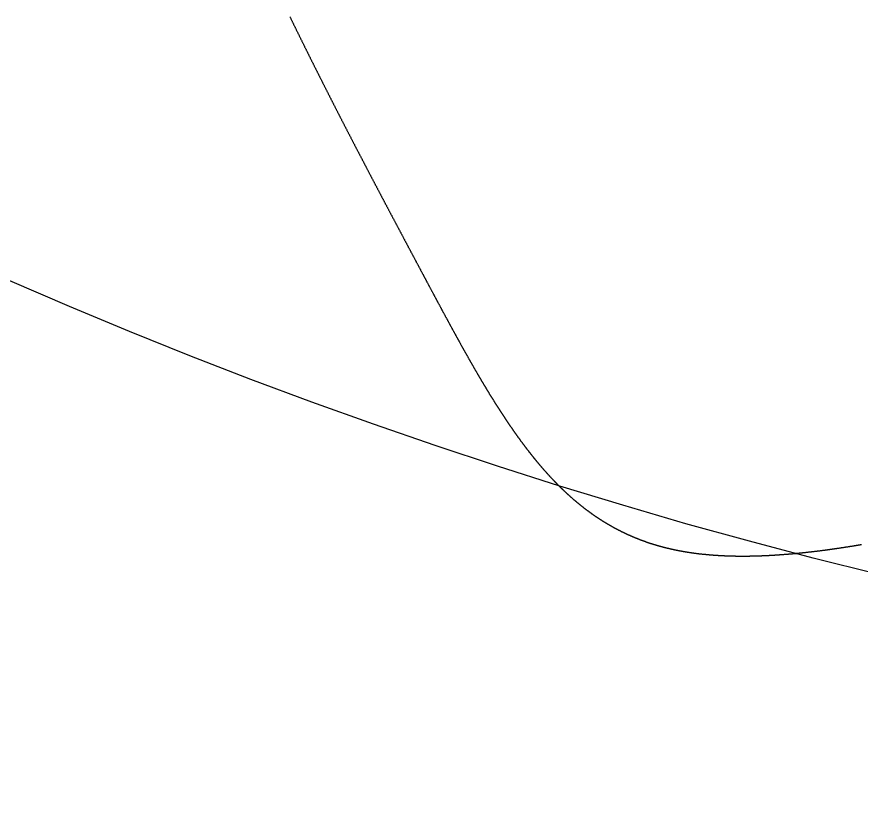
# Model space of a CAD drawing. Header units: millimetres. Extents: x 88 to 97873, y 32 to 55088.
# Drawn here: x 48344.144 to 48345.949, y 5015.793 to 5017.494 of the extents above; entities that cross this region are included whole.
import ezdxf

# ---------------------------------------------------------------- set-up
doc = ezdxf.new("R2010")
doc.units = ezdxf.units.MM
doc.header["$LTSCALE"] = 0.3

msp = doc.modelspace()

# ---------------------------------------------------------------- linework, layer by layer
msp.add_lwpolyline([(48344.728, 5017.4945), (48344.7285, 5017.4933), (48344.7291, 5017.4921), (48344.7297, 5017.4909), (48344.7303, 5017.4898), (48344.7308, 5017.4886), (48344.7314, 5017.4874), (48344.732, 5017.4862), (48344.7326, 5017.4851), (48344.7331, 5017.4839), (48344.7337, 5017.4827), (48344.7343, 5017.4815), (48344.7348, 5017.4804), (48344.7354, 5017.4792), (48344.736, 5017.478), (48344.7366, 5017.4769), (48344.7371, 5017.4757), (48344.7377, 5017.4745), (48344.7383, 5017.4733), (48344.7389, 5017.4722), (48344.7394, 5017.471), (48344.74, 5017.4698), (48344.7406, 5017.4687), (48344.7412, 5017.4675), (48344.7417, 5017.4663), (48344.7423, 5017.4652), (48344.7429, 5017.464), (48344.7435, 5017.4628), (48344.744, 5017.4617), (48344.7446, 5017.4605), (48344.7452, 5017.4593), (48344.7457, 5017.4582), (48344.7463, 5017.457), (48344.7469, 5017.4558), (48344.7475, 5017.4547), (48344.748, 5017.4535), (48344.7486, 5017.4523), (48344.7492, 5017.4512), (48344.7498, 5017.45), (48344.7503, 5017.4488), (48344.7509, 5017.4477), (48344.7515, 5017.4465), (48344.7521, 5017.4454), (48344.7526, 5017.4442), (48344.7532, 5017.443), (48344.7538, 5017.4419), (48344.7544, 5017.4407), (48344.7549, 5017.4396), (48344.7555, 5017.4384), (48344.7561, 5017.4372), (48344.7567, 5017.4361), (48344.7572, 5017.4349), (48344.7578, 5017.4338), (48344.7584, 5017.4326), (48344.759, 5017.4314), (48344.7595, 5017.4303), (48344.7601, 5017.4291), (48344.7607, 5017.428), (48344.7613, 5017.4268), (48344.7618, 5017.4256), (48344.7624, 5017.4245), (48344.763, 5017.4233), (48344.7636, 5017.4222), (48344.7641, 5017.421), (48344.7647, 5017.4199), (48344.7653, 5017.4187), (48344.7659, 5017.4176), (48344.7664, 5017.4164), (48344.767, 5017.4153), (48344.7676, 5017.4141), (48344.7682, 5017.4129), (48344.7687, 5017.4118), (48344.7693, 5017.4106), (48344.7699, 5017.4095), (48344.7705, 5017.4083), (48344.771, 5017.4072), (48344.7716, 5017.406), (48344.7722, 5017.4049), (48344.7728, 5017.4037), (48344.7733, 5017.4026), (48344.7739, 5017.4014), (48344.7745, 5017.4003), (48344.7751, 5017.3991), (48344.7756, 5017.398), (48344.7762, 5017.3968), (48344.7768, 5017.3957), (48344.7774, 5017.3945), (48344.7779, 5017.3934), (48344.7785, 5017.3922), (48344.7791, 5017.3911), (48344.7796, 5017.39), (48344.7802, 5017.3888), (48344.7808, 5017.3877), (48344.7814, 5017.3865), (48344.7819, 5017.3854), (48344.7825, 5017.3842), (48344.7831, 5017.3831), (48344.7837, 5017.3819), (48344.7842, 5017.3808), (48344.7848, 5017.3797), (48344.7854, 5017.3785), (48344.786, 5017.3774), (48344.7865, 5017.3762), (48344.7871, 5017.3751), (48344.7877, 5017.3739), (48344.7883, 5017.3728), (48344.7888, 5017.3717), (48344.7894, 5017.3705), (48344.79, 5017.3694), (48344.7906, 5017.3682), (48344.7911, 5017.3671), (48344.7917, 5017.366), (48344.7923, 5017.3648), (48344.7929, 5017.3637), (48344.7934, 5017.3626), (48344.794, 5017.3614), (48344.7946, 5017.3603), (48344.7952, 5017.3591), (48344.7957, 5017.358), (48344.7963, 5017.3569), (48344.7969, 5017.3557), (48344.7975, 5017.3546), (48344.798, 5017.3535), (48344.7986, 5017.3523), (48344.7992, 5017.3512), (48344.7997, 5017.3501), (48344.8003, 5017.3489), (48344.8009, 5017.3478), (48344.8015, 5017.3467), (48344.802, 5017.3455), (48344.8026, 5017.3444), (48344.8032, 5017.3433), (48344.8038, 5017.3421), (48344.8043, 5017.341), (48344.8049, 5017.3399), (48344.8055, 5017.3387), (48344.8061, 5017.3376), (48344.8066, 5017.3365), (48344.8072, 5017.3354), (48344.8078, 5017.3342), (48344.8084, 5017.3331), (48344.8089, 5017.332), (48344.8095, 5017.3308), (48344.8101, 5017.3297), (48344.8106, 5017.3286), (48344.8112, 5017.3275), (48344.8118, 5017.3263), (48344.8124, 5017.3252), (48344.8129, 5017.3241), (48344.8135, 5017.323), (48344.8141, 5017.3218), (48344.8147, 5017.3207), (48344.8152, 5017.3196), (48344.8158, 5017.3185), (48344.8164, 5017.3173), (48344.8169, 5017.3162), (48344.8175, 5017.3151), (48344.8181, 5017.314), (48344.8187, 5017.3129), (48344.8192, 5017.3117), (48344.8198, 5017.3106), (48344.8204, 5017.3095), (48344.8209, 5017.3084), (48344.8215, 5017.3073), (48344.8221, 5017.3061), (48344.8227, 5017.305), (48344.8232, 5017.3039), (48344.8238, 5017.3028), (48344.8244, 5017.3017), (48344.8249, 5017.3006), (48344.8255, 5017.2994), (48344.8261, 5017.2983), (48344.8267, 5017.2972), (48344.8272, 5017.2961), (48344.8278, 5017.295), (48344.8284, 5017.2939), (48344.8289, 5017.2928), (48344.8295, 5017.2916), (48344.8301, 5017.2905), (48344.8307, 5017.2894), (48344.8312, 5017.2883), (48344.8318, 5017.2872), (48344.8324, 5017.2861), (48344.8329, 5017.285), (48344.8335, 5017.2839), (48344.8341, 5017.2827), (48344.8347, 5017.2816), (48344.8352, 5017.2805), (48344.8358, 5017.2794), (48344.8364, 5017.2783), (48344.8369, 5017.2772), (48344.8375, 5017.2761), (48344.8381, 5017.275), (48344.8386, 5017.2739), (48344.8392, 5017.2728), (48344.8398, 5017.2717), (48344.8404, 5017.2706), (48344.8409, 5017.2694), (48344.8415, 5017.2683), (48344.8421, 5017.2672), (48344.8426, 5017.2661), (48344.8432, 5017.265), (48344.8438, 5017.2639), (48344.8443, 5017.2628), (48344.8449, 5017.2617), (48344.8455, 5017.2606), (48344.846, 5017.2595), (48344.8466, 5017.2584), (48344.8472, 5017.2573), (48344.8477, 5017.2562), (48344.8483, 5017.2551), (48344.8489, 5017.254), (48344.8494, 5017.2529), (48344.85, 5017.2518), (48344.8506, 5017.2507), (48344.8512, 5017.2496), (48344.8517, 5017.2485), (48344.8523, 5017.2474), (48344.8529, 5017.2463), (48344.8534, 5017.2452), (48344.854, 5017.2441), (48344.8546, 5017.243), (48344.8551, 5017.2419), (48344.8557, 5017.2409), (48344.8563, 5017.2398), (48344.8568, 5017.2387), (48344.8574, 5017.2376), (48344.858, 5017.2365), (48344.8585, 5017.2354), (48344.8591, 5017.2343), (48344.8597, 5017.2332), (48344.8602, 5017.2321), (48344.8608, 5017.231), (48344.8613, 5017.2299), (48344.8619, 5017.2288), (48344.8625, 5017.2277), (48344.863, 5017.2267), (48344.8636, 5017.2256), (48344.8642, 5017.2245), (48344.8647, 5017.2234), (48344.8653, 5017.2223), (48344.8659, 5017.2212), (48344.8664, 5017.2201), (48344.867, 5017.219), (48344.8676, 5017.218), (48344.8681, 5017.2169), (48344.8687, 5017.2158), (48344.8693, 5017.2147), (48344.8698, 5017.2136), (48344.8704, 5017.2125), (48344.8709, 5017.2115), (48344.8715, 5017.2104), (48344.8721, 5017.2093), (48344.8726, 5017.2082), (48344.8732, 5017.2071), (48344.8738, 5017.206), (48344.8743, 5017.205), (48344.8749, 5017.2039), (48344.8755, 5017.2028), (48344.876, 5017.2017), (48344.8766, 5017.2007), (48344.8771, 5017.1996), (48344.8777, 5017.1985), (48344.8783, 5017.1974), (48344.8788, 5017.1963), (48344.8794, 5017.1953), (48344.8799, 5017.1942), (48344.8805, 5017.1931), (48344.8811, 5017.192), (48344.8816, 5017.191), (48344.8822, 5017.1899), (48344.8828, 5017.1888), (48344.8833, 5017.1877), (48344.8839, 5017.1867), (48344.8844, 5017.1856), (48344.885, 5017.1845), (48344.8856, 5017.1835), (48344.8861, 5017.1824), (48344.8867, 5017.1813), (48344.8872, 5017.1802), (48344.8878, 5017.1792), (48344.8884, 5017.1781), (48344.8889, 5017.177), (48344.8895, 5017.176), (48344.89, 5017.1749), (48344.8906, 5017.1738), (48344.8911, 5017.1728), (48344.8917, 5017.1717), (48344.8923, 5017.1706), (48344.8928, 5017.1696), (48344.8934, 5017.1685), (48344.8939, 5017.1674), (48344.8945, 5017.1664), (48344.8951, 5017.1653), (48344.8956, 5017.1643), (48344.8962, 5017.1632), (48344.8967, 5017.1621), (48344.8973, 5017.1611), (48344.8978, 5017.16), (48344.8984, 5017.1589), (48344.899, 5017.1579), (48344.8995, 5017.1568), (48344.9001, 5017.1558), (48344.9006, 5017.1547), (48344.9012, 5017.1536), (48344.9017, 5017.1526), (48344.9023, 5017.1515), (48344.9028, 5017.1505), (48344.9034, 5017.1494), (48344.904, 5017.1484), (48344.9045, 5017.1473), (48344.9051, 5017.1463), (48344.9056, 5017.1452), (48344.9062, 5017.1441), (48344.9067, 5017.1431), (48344.9073, 5017.142), (48344.9078, 5017.141), (48344.9084, 5017.1399), (48344.9089, 5017.1389), (48344.9095, 5017.1378), (48344.91, 5017.1368), (48344.9106, 5017.1357), (48344.9111, 5017.1347), (48344.9117, 5017.1336), (48344.9123, 5017.1326), (48344.9128, 5017.1315), (48344.9134, 5017.1305), (48344.9139, 5017.1294), (48344.9145, 5017.1284), (48344.915, 5017.1273), (48344.9156, 5017.1263), (48344.9161, 5017.1252), (48344.9167, 5017.1242), (48344.9172, 5017.1232), (48344.9178, 5017.1221), (48344.9183, 5017.1211), (48344.9189, 5017.12), (48344.9194, 5017.119), (48344.92, 5017.1179), (48344.9205, 5017.1169), (48344.9211, 5017.1159), (48344.9216, 5017.1148), (48344.9222, 5017.1138), (48344.9227, 5017.1127), (48344.9233, 5017.1117), (48344.9238, 5017.1107), (48344.9244, 5017.1096), (48344.9249, 5017.1086), (48344.9255, 5017.1076), (48344.926, 5017.1065), (48344.9265, 5017.1055), (48344.9271, 5017.1044), (48344.9276, 5017.1034), (48344.9282, 5017.1024), (48344.9287, 5017.1013), (48344.9293, 5017.1003), (48344.9298, 5017.0993), (48344.9304, 5017.0982), (48344.9309, 5017.0972), (48344.9315, 5017.0962), (48344.932, 5017.0951), (48344.9326, 5017.0941), (48344.9331, 5017.0931), (48344.9336, 5017.0921), (48344.9342, 5017.091), (48344.9347, 5017.09), (48344.9353, 5017.089), (48344.9358, 5017.0879), (48344.9364, 5017.0869), (48344.9369, 5017.0859), (48344.9375, 5017.0849), (48344.938, 5017.0838), (48344.9385, 5017.0828), (48344.9391, 5017.0818), (48344.9396, 5017.0808), (48344.9402, 5017.0797), (48344.9407, 5017.0787), (48344.9412, 5017.0777), (48344.9418, 5017.0767), (48344.9423, 5017.0756), (48344.9429, 5017.0746), (48344.9434, 5017.0736), (48344.944, 5017.0726), (48344.9445, 5017.0716), (48344.945, 5017.0705), (48344.9456, 5017.0695), (48344.9461, 5017.0685), (48344.9467, 5017.0675), (48344.9472, 5017.0665), (48344.9477, 5017.0655), (48344.9483, 5017.0644), (48344.9488, 5017.0634), (48344.9493, 5017.0624), (48344.9499, 5017.0614), (48344.9504, 5017.0604), (48344.951, 5017.0594), (48344.9515, 5017.0584), (48344.952, 5017.0573), (48344.9526, 5017.0563), (48344.9531, 5017.0553), (48344.9536, 5017.0543), (48344.9542, 5017.0533), (48344.9547, 5017.0523), (48344.9553, 5017.0513), (48344.9558, 5017.0503), (48344.9563, 5017.0493), (48344.9569, 5017.0483), (48344.9574, 5017.0473), (48344.9579, 5017.0462), (48344.9585, 5017.0452), (48344.959, 5017.0442), (48344.9595, 5017.0432), (48344.9601, 5017.0422), (48344.9606, 5017.0412), (48344.9611, 5017.0402), (48344.9617, 5017.0392), (48344.9622, 5017.0382), (48344.9627, 5017.0372), (48344.9633, 5017.0362), (48344.9638, 5017.0352), (48344.9643, 5017.0342), (48344.9649, 5017.0332), (48344.9654, 5017.0322), (48344.9659, 5017.0312), (48344.9665, 5017.0302), (48344.967, 5017.0292), (48344.9675, 5017.0282), (48344.968, 5017.0272), (48344.9686, 5017.0262), (48344.9691, 5017.0252), (48344.9696, 5017.0242), (48344.9702, 5017.0232), (48344.9707, 5017.0223), (48344.9712, 5017.0213), (48344.9717, 5017.0203), (48344.9723, 5017.0193), (48344.9728, 5017.0183), (48344.9733, 5017.0173), (48344.9739, 5017.0163), (48344.9744, 5017.0153), (48344.9749, 5017.0143), (48344.9754, 5017.0133), (48344.976, 5017.0123), (48344.9765, 5017.0114), (48344.977, 5017.0104), (48344.9775, 5017.0094), (48344.9781, 5017.0084), (48344.9786, 5017.0074), (48344.9791, 5017.0064), (48344.9796, 5017.0054), (48344.9802, 5017.0045), (48344.9807, 5017.0035), (48344.9812, 5017.0025), (48344.9817, 5017.0015), (48344.9823, 5017.0005), (48344.9828, 5016.9996), (48344.9833, 5016.9986), (48344.9838, 5016.9976), (48344.9843, 5016.9966), (48344.9849, 5016.9956), (48344.9854, 5016.9947), (48344.9859, 5016.9937), (48344.9864, 5016.9927), (48344.9869, 5016.9917), (48344.9875, 5016.9907), (48344.988, 5016.9898), (48344.9885, 5016.9888), (48344.989, 5016.9878), (48344.9895, 5016.9869), (48344.9901, 5016.9859), (48344.9906, 5016.9849), (48344.9911, 5016.9839), (48344.9916, 5016.983), (48344.9921, 5016.982), (48344.9927, 5016.981), (48344.9932, 5016.9801), (48344.9937, 5016.9791), (48344.9942, 5016.9781), (48344.9947, 5016.9771), (48344.9952, 5016.9762), (48344.9957, 5016.9752), (48344.9963, 5016.9742), (48344.9968, 5016.9733), (48344.9973, 5016.9723), (48344.9978, 5016.9713), (48344.9983, 5016.9704), (48344.9988, 5016.9694), (48344.9993, 5016.9685), (48344.9999, 5016.9675), (48345.0004, 5016.9665), (48345.0009, 5016.9656), (48345.0014, 5016.9646), (48345.0019, 5016.9637), (48345.0024, 5016.9627), (48345.0029, 5016.9617), (48345.0034, 5016.9608), (48345.004, 5016.9598), (48345.0045, 5016.9589), (48345.005, 5016.9579), (48345.0055, 5016.9569), (48345.006, 5016.956), (48345.0065, 5016.955), (48345.007, 5016.9541), (48345.0075, 5016.9531), (48345.008, 5016.9522), (48345.0085, 5016.9512), (48345.009, 5016.9503), (48345.0096, 5016.9493), (48345.0101, 5016.9484), (48345.0106, 5016.9474), (48345.0111, 5016.9465), (48345.0116, 5016.9455), (48345.0121, 5016.9446), (48345.0126, 5016.9436), (48345.0131, 5016.9427), (48345.0136, 5016.9417), (48345.0141, 5016.9408), (48345.0146, 5016.9398), (48345.0151, 5016.9389), (48345.0156, 5016.9379), (48345.0161, 5016.937), (48345.0166, 5016.9361), (48345.0171, 5016.9351), (48345.0176, 5016.9342), (48345.0181, 5016.9332), (48345.0186, 5016.9323), (48345.0191, 5016.9314), (48345.0196, 5016.9304), (48345.0201, 5016.9295), (48345.0206, 5016.9285), (48345.0211, 5016.9276), (48345.0216, 5016.9267), (48345.0221, 5016.9257), (48345.0226, 5016.9248), (48345.0231, 5016.9239), (48345.0236, 5016.9229), (48345.0241, 5016.922), (48345.0246, 5016.9211), (48345.0251, 5016.9201), (48345.0256, 5016.9192), (48345.0261, 5016.9183), (48345.0266, 5016.9173), (48345.0271, 5016.9164), (48345.0276, 5016.9155), (48345.0281, 5016.9145), (48345.0286, 5016.9136), (48345.0291, 5016.9127), (48345.0296, 5016.9117), (48345.0301, 5016.9108), (48345.0306, 5016.9099), (48345.0311, 5016.909), (48345.0316, 5016.908), (48345.0321, 5016.9071), (48345.0326, 5016.9062), (48345.0331, 5016.9053), (48345.0336, 5016.9043), (48345.0341, 5016.9034), (48345.0345, 5016.9025), (48345.035, 5016.9016), (48345.0355, 5016.9007), (48345.036, 5016.8997), (48345.0365, 5016.8988), (48345.037, 5016.8979), (48345.0375, 5016.897), (48345.038, 5016.8961), (48345.0385, 5016.8952), (48345.039, 5016.8942), (48345.0395, 5016.8933), (48345.04, 5016.8924), (48345.0404, 5016.8915), (48345.0409, 5016.8906), (48345.0414, 5016.8897), (48345.0419, 5016.8888), (48345.0424, 5016.8878), (48345.0429, 5016.8869), (48345.0434, 5016.886), (48345.0439, 5016.8851), (48345.0444, 5016.8842), (48345.0448, 5016.8833), (48345.0453, 5016.8824), (48345.0458, 5016.8815), (48345.0463, 5016.8806), (48345.0468, 5016.8797), (48345.0473, 5016.8788), (48345.0478, 5016.8779), (48345.0483, 5016.8769), (48345.0487, 5016.876), (48345.0492, 5016.8751), (48345.0497, 5016.8742), (48345.0502, 5016.8733), (48345.0507, 5016.8724), (48345.0512, 5016.8715), (48345.0517, 5016.8706), (48345.0521, 5016.8697), (48345.0526, 5016.8688), (48345.0531, 5016.8679), (48345.0536, 5016.867), (48345.0541, 5016.8661), (48345.0546, 5016.8652), (48345.055, 5016.8643), (48345.0555, 5016.8635), (48345.056, 5016.8626), (48345.0565, 5016.8617), (48345.057, 5016.8608), (48345.0575, 5016.8599), (48345.0579, 5016.859), (48345.0584, 5016.8581), (48345.0589, 5016.8572), (48345.0594, 5016.8563), (48345.0599, 5016.8554), (48345.0603, 5016.8545), (48345.0608, 5016.8536), (48345.0613, 5016.8528), (48345.0618, 5016.8519), (48345.0623, 5016.851), (48345.0627, 5016.8501), (48345.0632, 5016.8492), (48345.0637, 5016.8483), (48345.0642, 5016.8474), (48345.0647, 5016.8466), (48345.0651, 5016.8457), (48345.0656, 5016.8448), (48345.0661, 5016.8439), (48345.0666, 5016.843), (48345.0671, 5016.8422), (48345.0675, 5016.8413), (48345.068, 5016.8404), (48345.0685, 5016.8395), (48345.069, 5016.8386), (48345.0694, 5016.8378), (48345.0699, 5016.8369), (48345.0704, 5016.836), (48345.0709, 5016.8351), (48345.0713, 5016.8343), (48345.0718, 5016.8334), (48345.0723, 5016.8325), (48345.0728, 5016.8316), (48345.0733, 5016.8308), (48345.0737, 5016.8299), (48345.0742, 5016.829), (48345.0747, 5016.8282), (48345.0752, 5016.8273), (48345.0756, 5016.8264), (48345.0761, 5016.8255), (48345.0766, 5016.8247), (48345.0771, 5016.8238), (48345.0775, 5016.8229), (48345.078, 5016.8221), (48345.0785, 5016.8212), (48345.079, 5016.8204), (48345.0794, 5016.8195), (48345.0799, 5016.8186), (48345.0804, 5016.8178), (48345.0808, 5016.8169), (48345.0813, 5016.816), (48345.0818, 5016.8152), (48345.0823, 5016.8143), (48345.0827, 5016.8135), (48345.0832, 5016.8126), (48345.0837, 5016.8117), (48345.0842, 5016.8109), (48345.0846, 5016.81), (48345.0851, 5016.8092), (48345.0856, 5016.8083), (48345.086, 5016.8075), (48345.0865, 5016.8066), (48345.087, 5016.8058), (48345.0875, 5016.8049), (48345.0879, 5016.8041), (48345.0884, 5016.8032), (48345.0889, 5016.8024), (48345.0893, 5016.8015), (48345.0898, 5016.8007), (48345.0903, 5016.7998), (48345.0908, 5016.799), (48345.0912, 5016.7981), (48345.0917, 5016.7973), (48345.0922, 5016.7964), (48345.0926, 5016.7956), (48345.0931, 5016.7947), (48345.0936, 5016.7939), (48345.094, 5016.793), (48345.0945, 5016.7922), (48345.095, 5016.7913), (48345.0954, 5016.7905), (48345.0959, 5016.7897), (48345.0964, 5016.7888), (48345.0969, 5016.788), (48345.0973, 5016.7871), (48345.0978, 5016.7863), (48345.0983, 5016.7855), (48345.0987, 5016.7846), (48345.0992, 5016.7838), (48345.0997, 5016.783), (48345.1001, 5016.7821), (48345.1006, 5016.7813), (48345.1011, 5016.7805), (48345.1015, 5016.7796), (48345.102, 5016.7788), (48345.1025, 5016.778), (48345.1029, 5016.7771), (48345.1034, 5016.7763), (48345.1039, 5016.7755), (48345.1043, 5016.7746), (48345.1048, 5016.7738), (48345.1053, 5016.773), (48345.1057, 5016.7722), (48345.1062, 5016.7713), (48345.1067, 5016.7705), (48345.1071, 5016.7697), (48345.1076, 5016.7689), (48345.1081, 5016.768), (48345.1085, 5016.7672), (48345.109, 5016.7664), (48345.1095, 5016.7656), (48345.1099, 5016.7647), (48345.1104, 5016.7639), (48345.1109, 5016.7631), (48345.1113, 5016.7623), (48345.1118, 5016.7615), (48345.1123, 5016.7606), (48345.1127, 5016.7598), (48345.1132, 5016.759), (48345.1137, 5016.7582), (48345.1141, 5016.7574), (48345.1146, 5016.7566), (48345.1151, 5016.7558), (48345.1155, 5016.7549), (48345.116, 5016.7541), (48345.1165, 5016.7533), (48345.1169, 5016.7525), (48345.1174, 5016.7517), (48345.1179, 5016.7509), (48345.1183, 5016.7501), (48345.1188, 5016.7493), (48345.1192, 5016.7485), (48345.1197, 5016.7477), (48345.1202, 5016.7468), (48345.1206, 5016.746), (48345.1211, 5016.7452), (48345.1216, 5016.7444), (48345.122, 5016.7436), (48345.1225, 5016.7428), (48345.123, 5016.742), (48345.1234, 5016.7412), (48345.1239, 5016.7404), (48345.1243, 5016.7396), (48345.1248, 5016.7388), (48345.1253, 5016.738), (48345.1257, 5016.7372), (48345.1262, 5016.7364), (48345.1267, 5016.7356), (48345.1271, 5016.7348), (48345.1276, 5016.734), (48345.1281, 5016.7332), (48345.1285, 5016.7324), (48345.129, 5016.7317), (48345.1294, 5016.7309), (48345.1299, 5016.7301), (48345.1304, 5016.7293), (48345.1308, 5016.7285), (48345.1313, 5016.7277), (48345.1318, 5016.7269), (48345.1322, 5016.7261), (48345.1327, 5016.7253), (48345.1332, 5016.7245), (48345.1336, 5016.7238), (48345.1341, 5016.723), (48345.1345, 5016.7222), (48345.135, 5016.7214), (48345.1355, 5016.7206), (48345.1359, 5016.7198), (48345.1364, 5016.7191), (48345.1369, 5016.7183), (48345.1373, 5016.7175), (48345.1378, 5016.7167), (48345.1382, 5016.7159), (48345.1387, 5016.7151), (48345.1392, 5016.7144), (48345.1396, 5016.7136), (48345.1401, 5016.7128), (48345.1406, 5016.712), (48345.141, 5016.7113), (48345.1415, 5016.7105), (48345.142, 5016.7097), (48345.1424, 5016.7089), (48345.1429, 5016.7082), (48345.1433, 5016.7074), (48345.1438, 5016.7066), (48345.1443, 5016.7059), (48345.1447, 5016.7051), (48345.1452, 5016.7043), (48345.1457, 5016.7035), (48345.1461, 5016.7028), (48345.1466, 5016.702), (48345.147, 5016.7012), (48345.1475, 5016.7005), (48345.148, 5016.6997), (48345.1484, 5016.699), (48345.1489, 5016.6982), (48345.1494, 5016.6974), (48345.1498, 5016.6967), (48345.1503, 5016.6959), (48345.1507, 5016.6951), (48345.1512, 5016.6944), (48345.1517, 5016.6936), (48345.1521, 5016.6929), (48345.1526, 5016.6921), (48345.1531, 5016.6913), (48345.1535, 5016.6906), (48345.154, 5016.6898), (48345.1544, 5016.6891), (48345.1549, 5016.6883), (48345.1554, 5016.6876), (48345.1558, 5016.6868), (48345.1563, 5016.6861), (48345.1568, 5016.6853), (48345.1572, 5016.6846), (48345.1577, 5016.6838), (48345.1582, 5016.6831), (48345.1586, 5016.6823), (48345.1591, 5016.6816), (48345.1595, 5016.6808), (48345.16, 5016.6801), (48345.1605, 5016.6793), (48345.1609, 5016.6786), (48345.1614, 5016.6778), (48345.1619, 5016.6771), (48345.1623, 5016.6763), (48345.1628, 5016.6756), (48345.1632, 5016.6749), (48345.1637, 5016.6741), (48345.1642, 5016.6734), (48345.1646, 5016.6726), (48345.1651, 5016.6719), (48345.1656, 5016.6712), (48345.166, 5016.6704), (48345.1665, 5016.6697), (48345.167, 5016.669), (48345.1674, 5016.6682), (48345.1679, 5016.6675), (48345.1684, 5016.6667), (48345.1688, 5016.666), (48345.1693, 5016.6653), (48345.1697, 5016.6646), (48345.1702, 5016.6638), (48345.1707, 5016.6631), (48345.1711, 5016.6624), (48345.1716, 5016.6616), (48345.1721, 5016.6609), (48345.1725, 5016.6602), (48345.173, 5016.6595), (48345.1735, 5016.6587), (48345.1739, 5016.658), (48345.1744, 5016.6573), (48345.1749, 5016.6566), (48345.1753, 5016.6558), (48345.1758, 5016.6551), (48345.1762, 5016.6544), (48345.1767, 5016.6537), (48345.1772, 5016.6529), (48345.1776, 5016.6522), (48345.1781, 5016.6515), (48345.1786, 5016.6508), (48345.179, 5016.6501), (48345.1795, 5016.6494), (48345.18, 5016.6486), (48345.1804, 5016.6479), (48345.1809, 5016.6472), (48345.1814, 5016.6465), (48345.1818, 5016.6458), (48345.1823, 5016.6451), (48345.1828, 5016.6444), (48345.1832, 5016.6436), (48345.1837, 5016.6429), (48345.1842, 5016.6422), (48345.1846, 5016.6415), (48345.1851, 5016.6408), (48345.1856, 5016.6401), (48345.186, 5016.6394), (48345.1865, 5016.6387), (48345.187, 5016.638), (48345.1874, 5016.6373), (48345.1879, 5016.6366), (48345.1884, 5016.6359), (48345.1888, 5016.6352), (48345.1893, 5016.6345), (48345.1898, 5016.6338), (48345.1902, 5016.6331), (48345.1907, 5016.6324), (48345.1912, 5016.6317), (48345.1916, 5016.631), (48345.1921, 5016.6303), (48345.1926, 5016.6296), (48345.1931, 5016.6289), (48345.1935, 5016.6282), (48345.194, 5016.6275), (48345.1945, 5016.6268), (48345.1949, 5016.6261), (48345.1954, 5016.6254), (48345.1959, 5016.6247), (48345.1963, 5016.624), (48345.1968, 5016.6234), (48345.1973, 5016.6227), (48345.1977, 5016.622), (48345.1982, 5016.6213), (48345.1987, 5016.6206), (48345.1992, 5016.6199), (48345.1996, 5016.6192), (48345.2001, 5016.6185), (48345.2006, 5016.6179), (48345.201, 5016.6172), (48345.2015, 5016.6165), (48345.202, 5016.6158), (48345.2024, 5016.6151), (48345.2029, 5016.6145), (48345.2034, 5016.6138), (48345.2039, 5016.6131), (48345.2043, 5016.6124), (48345.2048, 5016.6117), (48345.2053, 5016.6111), (48345.2057, 5016.6104), (48345.2062, 5016.6097), (48345.2067, 5016.609), (48345.2072, 5016.6084), (48345.2076, 5016.6077), (48345.2081, 5016.607), (48345.2086, 5016.6064), (48345.2091, 5016.6057), (48345.2095, 5016.605), (48345.21, 5016.6044), (48345.2105, 5016.6037), (48345.211, 5016.603), (48345.2114, 5016.6024), (48345.2119, 5016.6017), (48345.2124, 5016.601), (48345.2128, 5016.6004), (48345.2133, 5016.5997), (48345.2138, 5016.599), (48345.2143, 5016.5984), (48345.2147, 5016.5977), (48345.2152, 5016.5971), (48345.2157, 5016.5964), (48345.2162, 5016.5957), (48345.2166, 5016.5951), (48345.2171, 5016.5944), (48345.2176, 5016.5938), (48345.2181, 5016.5931), (48345.2186, 5016.5925), (48345.219, 5016.5918), (48345.2195, 5016.5911), (48345.22, 5016.5905), (48345.2205, 5016.5898), (48345.2209, 5016.5892), (48345.2214, 5016.5885), (48345.2219, 5016.5879), (48345.2224, 5016.5872), (48345.2228, 5016.5866), (48345.2233, 5016.5859), (48345.2238, 5016.5853), (48345.2243, 5016.5847), (48345.2248, 5016.584), (48345.2252, 5016.5834), (48345.2257, 5016.5827), (48345.2262, 5016.5821), (48345.2267, 5016.5814), (48345.2272, 5016.5808), (48345.2276, 5016.5802), (48345.2281, 5016.5795), (48345.2286, 5016.5789), (48345.2291, 5016.5782), (48345.2296, 5016.5776), (48345.23, 5016.577), (48345.2305, 5016.5763), (48345.231, 5016.5757), (48345.2315, 5016.5751), (48345.232, 5016.5744), (48345.2324, 5016.5738), (48345.2329, 5016.5732), (48345.2334, 5016.5725), (48345.2339, 5016.5719), (48345.2344, 5016.5713), (48345.2349, 5016.5706), (48345.2353, 5016.57), (48345.2358, 5016.5694), (48345.2363, 5016.5688), (48345.2368, 5016.5681), (48345.2373, 5016.5675), (48345.2378, 5016.5669), (48345.2382, 5016.5663), (48345.2387, 5016.5656), (48345.2392, 5016.565), (48345.2397, 5016.5644), (48345.2402, 5016.5638), (48345.2407, 5016.5632), (48345.2411, 5016.5625), (48345.2416, 5016.5619), (48345.2421, 5016.5613), (48345.2426, 5016.5607), (48345.2431, 5016.5601), (48345.2436, 5016.5595), (48345.2441, 5016.5588), (48345.2446, 5016.5582), (48345.245, 5016.5576), (48345.2455, 5016.557), (48345.246, 5016.5564), (48345.2465, 5016.5558), (48345.247, 5016.5552), (48345.2475, 5016.5546), (48345.248, 5016.554), (48345.2485, 5016.5534), (48345.2489, 5016.5527), (48345.2494, 5016.5521), (48345.2499, 5016.5515), (48345.2504, 5016.5509), (48345.2509, 5016.5503), (48345.2514, 5016.5497), (48345.2519, 5016.5491), (48345.2524, 5016.5485), (48345.2529, 5016.5479), (48345.2534, 5016.5473), (48345.2539, 5016.5467), (48345.2543, 5016.5461), (48345.2548, 5016.5455), (48345.2553, 5016.5449), (48345.2558, 5016.5443), (48345.2563, 5016.5438), (48345.2568, 5016.5432), (48345.2573, 5016.5426), (48345.2578, 5016.542), (48345.2583, 5016.5414), (48345.2588, 5016.5408), (48345.2593, 5016.5402), (48345.2598, 5016.5396), (48345.2603, 5016.539), (48345.2608, 5016.5384), (48345.2613, 5016.5379), (48345.2618, 5016.5373), (48345.2623, 5016.5367), (48345.2627, 5016.5361), (48345.2632, 5016.5355), (48345.2637, 5016.5349), (48345.2642, 5016.5344), (48345.2647, 5016.5338), (48345.2652, 5016.5332), (48345.2657, 5016.5326), (48345.2662, 5016.532), (48345.2667, 5016.5315), (48345.2672, 5016.5309), (48345.2677, 5016.5303), (48345.2682, 5016.5297), (48345.2687, 5016.5292), (48345.2692, 5016.5286), (48345.2697, 5016.528), (48345.2702, 5016.5274), (48345.2707, 5016.5269), (48345.2712, 5016.5263), (48345.2717, 5016.5257), (48345.2722, 5016.5252), (48345.2727, 5016.5246), (48345.2732, 5016.524), (48345.2737, 5016.5235), (48345.2742, 5016.5229), (48345.2747, 5016.5223), (48345.2752, 5016.5218), (48345.2758, 5016.5212), (48345.2763, 5016.5206), (48345.2768, 5016.5201), (48345.2773, 5016.5195), (48345.2778, 5016.519), (48345.2783, 5016.5184), (48345.2788, 5016.5178), (48345.2793, 5016.5173), (48345.2798, 5016.5167), (48345.2803, 5016.5162), (48345.2808, 5016.5156), (48345.2813, 5016.5151), (48345.2818, 5016.5145), (48345.2823, 5016.514), (48345.2828, 5016.5134), (48345.2833, 5016.5128), (48345.2839, 5016.5123), (48345.2844, 5016.5117), (48345.2849, 5016.5112), (48345.2854, 5016.5107), (48345.2859, 5016.5101), (48345.2864, 5016.5096), (48345.2869, 5016.509), (48345.2874, 5016.5085), (48345.2879, 5016.5079), (48345.2885, 5016.5074), (48345.289, 5016.5068), (48345.2895, 5016.5063), (48345.29, 5016.5058), (48345.2905, 5016.5052), (48345.291, 5016.5047), (48345.2915, 5016.5041), (48345.292, 5016.5036), (48345.2926, 5016.5031), (48345.2931, 5016.5025), (48345.2936, 5016.502), (48345.2941, 5016.5015), (48345.2946, 5016.5009), (48345.2951, 5016.5004), (48345.2957, 5016.4999), (48345.2962, 5016.4993), (48345.2967, 5016.4988), (48345.2972, 5016.4983), (48345.2977, 5016.4978), (48345.2982, 5016.4972), (48345.2988, 5016.4967), (48345.2993, 5016.4962), (48345.2998, 5016.4957), (48345.3003, 5016.4951), (48345.3008, 5016.4946), (48345.3014, 5016.4941), (48345.3019, 5016.4936), (48345.3024, 5016.493), (48345.3029, 5016.4925), (48345.3034, 5016.492), (48345.304, 5016.4915), (48345.3045, 5016.491), (48345.305, 5016.4904), (48345.3055, 5016.4899), (48345.3061, 5016.4894), (48345.3066, 5016.4889), (48345.3071, 5016.4884), (48345.3076, 5016.4879), (48345.3082, 5016.4874), (48345.3087, 5016.4869), (48345.3092, 5016.4863), (48345.3097, 5016.4858), (48345.3103, 5016.4853), (48345.3108, 5016.4848), (48345.3113, 5016.4843), (48345.3118, 5016.4838), (48345.3124, 5016.4833), (48345.3129, 5016.4828), (48345.3134, 5016.4823), (48345.314, 5016.4818), (48345.3145, 5016.4813), (48345.315, 5016.4808), (48345.3155, 5016.4803), (48345.3161, 5016.4798), (48345.3166, 5016.4793), (48345.3171, 5016.4788), (48345.3177, 5016.4783), (48345.3182, 5016.4778), (48345.3187, 5016.4773), (48345.3193, 5016.4768), (48345.3198, 5016.4763), (48345.3203, 5016.4758), (48345.3209, 5016.4753), (48345.3214, 5016.4749), (48345.3219, 5016.4744), (48345.3225, 5016.4739), (48345.323, 5016.4734), (48345.3235, 5016.4729), (48345.3241, 5016.4724), (48345.3246, 5016.4719), (48345.3252, 5016.4714), (48345.3257, 5016.471), (48345.3262, 5016.4705), (48345.3268, 5016.47), (48345.3273, 5016.4695), (48345.3279, 5016.469), (48345.3284, 5016.4686), (48345.3289, 5016.4681), (48345.3295, 5016.4676), (48345.33, 5016.4671), (48345.3306, 5016.4666), (48345.3311, 5016.4662), (48345.3316, 5016.4657), (48345.3322, 5016.4652), (48345.3327, 5016.4647), (48345.3333, 5016.4643), (48345.3338, 5016.4638), (48345.3344, 5016.4633), (48345.3349, 5016.4629), (48345.3354, 5016.4624), (48345.336, 5016.4619), (48345.3365, 5016.4615), (48345.3371, 5016.461), (48345.3376, 5016.4605), (48345.3382, 5016.4601), (48345.3387, 5016.4596), (48345.3393, 5016.4591), (48345.3398, 5016.4587), (48345.3404, 5016.4582), (48345.3409, 5016.4578), (48345.3415, 5016.4573), (48345.342, 5016.4568), (48345.3426, 5016.4564), (48345.3431, 5016.4559), (48345.3437, 5016.4555), (48345.3442, 5016.455), (48345.3448, 5016.4546), (48345.3453, 5016.4541), (48345.3459, 5016.4537), (48345.3464, 5016.4532), (48345.347, 5016.4528), (48345.3476, 5016.4523), (48345.3481, 5016.4519), (48345.3487, 5016.4514), (48345.3492, 5016.451), (48345.3498, 5016.4505), (48345.3503, 5016.4501), (48345.3509, 5016.4496), (48345.3515, 5016.4492), (48345.352, 5016.4487), (48345.3526, 5016.4483), (48345.3531, 5016.4479), (48345.3537, 5016.4474), (48345.3543, 5016.447), (48345.3548, 5016.4465), (48345.3554, 5016.4461), (48345.3559, 5016.4457), (48345.3565, 5016.4452), (48345.3571, 5016.4448), (48345.3576, 5016.4444), (48345.3582, 5016.4439), (48345.3588, 5016.4435), (48345.3593, 5016.4431), (48345.3599, 5016.4426), (48345.3604, 5016.4422), (48345.361, 5016.4418), (48345.3616, 5016.4414), (48345.3621, 5016.4409), (48345.3627, 5016.4405), (48345.3633, 5016.4401), (48345.3639, 5016.4396), (48345.3644, 5016.4392), (48345.365, 5016.4388), (48345.3656, 5016.4384), (48345.3661, 5016.438), (48345.3667, 5016.4375), (48345.3673, 5016.4371), (48345.3678, 5016.4367), (48345.3684, 5016.4363), (48345.369, 5016.4359), (48345.3696, 5016.4355), (48345.3701, 5016.435), (48345.3707, 5016.4346), (48345.3713, 5016.4342), (48345.3719, 5016.4338), (48345.3724, 5016.4334), (48345.373, 5016.433), (48345.3736, 5016.4326), (48345.3742, 5016.4322), (48345.3747, 5016.4317), (48345.3753, 5016.4313), (48345.3759, 5016.4309), (48345.3765, 5016.4305), (48345.3771, 5016.4301), (48345.3776, 5016.4297), (48345.3782, 5016.4293), (48345.3788, 5016.4289), (48345.3794, 5016.4285), (48345.38, 5016.4281), (48345.3806, 5016.4277), (48345.3811, 5016.4273), (48345.3817, 5016.4269), (48345.3823, 5016.4265), (48345.3829, 5016.4261), (48345.3835, 5016.4257), (48345.3841, 5016.4253), (48345.3847, 5016.425), (48345.3852, 5016.4246), (48345.3858, 5016.4242), (48345.3864, 5016.4238), (48345.387, 5016.4234), (48345.3876, 5016.423), (48345.3882, 5016.4226), (48345.3888, 5016.4222), (48345.3894, 5016.4218), (48345.39, 5016.4215), (48345.3905, 5016.4211), (48345.3911, 5016.4207), (48345.3917, 5016.4203), (48345.3923, 5016.4199), (48345.3929, 5016.4195), (48345.3935, 5016.4192), (48345.3941, 5016.4188), (48345.3947, 5016.4184), (48345.3953, 5016.418), (48345.3959, 5016.4177), (48345.3965, 5016.4173), (48345.3971, 5016.4169), (48345.3977, 5016.4165), (48345.3983, 5016.4162), (48345.3989, 5016.4158), (48345.3995, 5016.4154), (48345.4001, 5016.4151), (48345.4007, 5016.4147), (48345.4013, 5016.4143), (48345.4019, 5016.414), (48345.4025, 5016.4136), (48345.4031, 5016.4132), (48345.4037, 5016.4129), (48345.4043, 5016.4125), (48345.4049, 5016.4121), (48345.4055, 5016.4118), (48345.4061, 5016.4114), (48345.4067, 5016.411), (48345.4073, 5016.4107), (48345.4079, 5016.4103), (48345.4086, 5016.41), (48345.4092, 5016.4096), (48345.4098, 5016.4093), (48345.4104, 5016.4089), (48345.411, 5016.4086), (48345.4116, 5016.4082), (48345.4122, 5016.4079), (48345.4128, 5016.4075), (48345.4134, 5016.4072), (48345.4141, 5016.4068), (48345.4147, 5016.4065), (48345.4153, 5016.4061), (48345.4159, 5016.4058), (48345.4165, 5016.4054), (48345.4171, 5016.4051), (48345.4178, 5016.4047), (48345.4184, 5016.4044), (48345.419, 5016.404), (48345.4196, 5016.4037), (48345.4202, 5016.4034), (48345.4208, 5016.403), (48345.4215, 5016.4027), (48345.4221, 5016.4024), (48345.4227, 5016.402), (48345.4233, 5016.4017), (48345.424, 5016.4013), (48345.4246, 5016.401), (48345.4252, 5016.4007), (48345.4258, 5016.4003), (48345.4265, 5016.4), (48345.4271, 5016.3997), (48345.4277, 5016.3994), (48345.4283, 5016.399), (48345.429, 5016.3987), (48345.4296, 5016.3984), (48345.4302, 5016.3981), (48345.4308, 5016.3977), (48345.4315, 5016.3974), (48345.4321, 5016.3971), (48345.4327, 5016.3968), (48345.4334, 5016.3964), (48345.434, 5016.3961), (48345.4346, 5016.3958), (48345.4353, 5016.3955), (48345.4359, 5016.3952), (48345.4365, 5016.3949), (48345.4372, 5016.3945), (48345.4378, 5016.3942), (48345.4385, 5016.3939), (48345.4391, 5016.3936), (48345.4397, 5016.3933), (48345.4404, 5016.393), (48345.441, 5016.3927), (48345.4416, 5016.3924), (48345.4423, 5016.3921), (48345.4429, 5016.3917), (48345.4436, 5016.3914), (48345.4442, 5016.3911), (48345.4449, 5016.3908), (48345.4455, 5016.3905), (48345.4461, 5016.3902), (48345.4468, 5016.3899), (48345.4474, 5016.3896), (48345.4481, 5016.3893), (48345.4487, 5016.389), (48345.4494, 5016.3887), (48345.45, 5016.3884), (48345.4507, 5016.3881), (48345.4513, 5016.3878), (48345.452, 5016.3876), (48345.4526, 5016.3873), (48345.4533, 5016.387), (48345.4539, 5016.3867), (48345.4546, 5016.3864), (48345.4552, 5016.3861), (48345.4559, 5016.3858), (48345.4565, 5016.3855), (48345.4572, 5016.3852), (48345.4579, 5016.385), (48345.4585, 5016.3847), (48345.4592, 5016.3844), (48345.4598, 5016.3841), (48345.4605, 5016.3838), (48345.4611, 5016.3835), (48345.4618, 5016.3833), (48345.4625, 5016.383), (48345.4631, 5016.3827), (48345.4638, 5016.3824), (48345.4644, 5016.3822), (48345.4651, 5016.3819), (48345.4658, 5016.3816), (48345.4664, 5016.3813), (48345.4671, 5016.3811), (48345.4678, 5016.3808), (48345.4684, 5016.3805), (48345.4691, 5016.3802), (48345.4698, 5016.38), (48345.4704, 5016.3797), (48345.4711, 5016.3794), (48345.4718, 5016.3792), (48345.4725, 5016.3789), (48345.4731, 5016.3787), (48345.4738, 5016.3784), (48345.4745, 5016.3781), (48345.4751, 5016.3779), (48345.4758, 5016.3776), (48345.4765, 5016.3773), (48345.4772, 5016.3771), (48345.4778, 5016.3768), (48345.4785, 5016.3766), (48345.4792, 5016.3763), (48345.4799, 5016.3761), (48345.4806, 5016.3758), (48345.4812, 5016.3756), (48345.4819, 5016.3753), (48345.4826, 5016.3751), (48345.4833, 5016.3748), (48345.484, 5016.3746), (48345.4846, 5016.3743), (48345.4853, 5016.3741), (48345.486, 5016.3738), (48345.4867, 5016.3736), (48345.4874, 5016.3733), (48345.4881, 5016.3731), (48345.4888, 5016.3728), (48345.4894, 5016.3726), (48345.4901, 5016.3724), (48345.4908, 5016.3721), (48345.4915, 5016.3719), (48345.4922, 5016.3717), (48345.4929, 5016.3714), (48345.4936, 5016.3712), (48345.4943, 5016.371), (48345.495, 5016.3707), (48345.4957, 5016.3705), (48345.4964, 5016.3703), (48345.4971, 5016.37), (48345.4977, 5016.3698), (48345.4984, 5016.3696), (48345.4991, 5016.3693), (48345.4998, 5016.3691), (48345.5005, 5016.3689), (48345.5012, 5016.3687), (48345.5019, 5016.3684), (48345.5026, 5016.3682), (48345.5033, 5016.368), (48345.504, 5016.3678), (48345.5048, 5016.3676), (48345.5055, 5016.3673), (48345.5062, 5016.3671), (48345.5069, 5016.3669), (48345.5076, 5016.3667), (48345.5083, 5016.3665), (48345.509, 5016.3663), (48345.5097, 5016.366), (48345.5104, 5016.3658), (48345.5111, 5016.3656), (48345.5118, 5016.3654), (48345.5125, 5016.3652), (48345.5133, 5016.365), (48345.514, 5016.3648), (48345.5147, 5016.3646), (48345.5154, 5016.3644), (48345.5161, 5016.3642), (48345.5168, 5016.364), (48345.5175, 5016.3638), (48345.5183, 5016.3636), (48345.519, 5016.3634), (48345.5197, 5016.3632), (48345.5204, 5016.363), (48345.5211, 5016.3628), (48345.5219, 5016.3626), (48345.5226, 5016.3624), (48345.5233, 5016.3622), (48345.524, 5016.362), (48345.5248, 5016.3618), (48345.5255, 5016.3616), (48345.5262, 5016.3614), (48345.5269, 5016.3612), (48345.5277, 5016.361), (48345.5284, 5016.3608), (48345.5291, 5016.3607), (48345.5298, 5016.3605), (48345.5306, 5016.3603), (48345.5313, 5016.3601), (48345.532, 5016.3599), (48345.5328, 5016.3597), (48345.5335, 5016.3596), (48345.5342, 5016.3594), (48345.535, 5016.3592), (48345.5357, 5016.359), (48345.5364, 5016.3588), (48345.5372, 5016.3587), (48345.5379, 5016.3585), (48345.5387, 5016.3583), (48345.5394, 5016.3581), (48345.5401, 5016.358), (48345.5409, 5016.3578), (48345.5416, 5016.3576), (48345.5424, 5016.3575), (48345.5431, 5016.3573), (48345.5439, 5016.3571), (48345.5446, 5016.357), (48345.5454, 5016.3568), (48345.5461, 5016.3566), (48345.5468, 5016.3565), (48345.5476, 5016.3563), (48345.5483, 5016.3561), (48345.5491, 5016.356), (48345.5498, 5016.3558), (48345.5506, 5016.3557), (48345.5513, 5016.3555), (48345.5521, 5016.3554), (48345.5529, 5016.3552), (48345.5536, 5016.355), (48345.5544, 5016.3549), (48345.5551, 5016.3547), (48345.5559, 5016.3546), (48345.5566, 5016.3544), (48345.5574, 5016.3543), (48345.5582, 5016.3541), (48345.5589, 5016.354), (48345.5597, 5016.3538), (48345.5604, 5016.3537), (48345.5612, 5016.3536), (48345.562, 5016.3534), (48345.5627, 5016.3533), (48345.5635, 5016.3531), (48345.5643, 5016.353), (48345.565, 5016.3528), (48345.5658, 5016.3527), (48345.5666, 5016.3526), (48345.5673, 5016.3524), (48345.5681, 5016.3523), (48345.5689, 5016.3522), (48345.5696, 5016.352), (48345.5704, 5016.3519), (48345.5712, 5016.3518), (48345.572, 5016.3516), (48345.5727, 5016.3515), (48345.5735, 5016.3514), (48345.5743, 5016.3512), (48345.5751, 5016.3511), (48345.5758, 5016.351), (48345.5766, 5016.3509), (48345.5774, 5016.3507), (48345.5782, 5016.3506), (48345.579, 5016.3505), (48345.5797, 5016.3504), (48345.5805, 5016.3502), (48345.5813, 5016.3501), (48345.5821, 5016.35), (48345.5829, 5016.3499), (48345.5837, 5016.3498), (48345.5844, 5016.3497), (48345.5852, 5016.3495), (48345.586, 5016.3494), (48345.5868, 5016.3493), (48345.5876, 5016.3492), (48345.5884, 5016.3491), (48345.5892, 5016.349), (48345.59, 5016.3489), (48345.5908, 5016.3488), (48345.5915, 5016.3486), (48345.5923, 5016.3485), (48345.5931, 5016.3484), (48345.5939, 5016.3483), (48345.5947, 5016.3482), (48345.5955, 5016.3481), (48345.5963, 5016.348), (48345.5971, 5016.3479), (48345.5979, 5016.3478), (48345.5987, 5016.3477), (48345.5995, 5016.3476), (48345.6003, 5016.3475), (48345.6011, 5016.3474), (48345.6019, 5016.3473), (48345.6027, 5016.3472), (48345.6035, 5016.3471), (48345.6043, 5016.347), (48345.6051, 5016.347), (48345.6059, 5016.3469), (48345.6067, 5016.3468), (48345.6076, 5016.3467), (48345.6084, 5016.3466), (48345.6092, 5016.3465), (48345.61, 5016.3464), (48345.6108, 5016.3463), (48345.6116, 5016.3462), (48345.6124, 5016.3462), (48345.6132, 5016.3461), (48345.614, 5016.346), (48345.6149, 5016.3459), (48345.6157, 5016.3458), (48345.6165, 5016.3458), (48345.6173, 5016.3457), (48345.6181, 5016.3456), (48345.6189, 5016.3455), (48345.6198, 5016.3454), (48345.6206, 5016.3454), (48345.6214, 5016.3453), (48345.6222, 5016.3452), (48345.623, 5016.3451), (48345.6239, 5016.3451), (48345.6247, 5016.345), (48345.6255, 5016.3449), (48345.6263, 5016.3449), (48345.6272, 5016.3448), (48345.628, 5016.3447), (48345.6288, 5016.3447), (48345.6296, 5016.3446), (48345.6305, 5016.3445), (48345.6313, 5016.3445), (48345.6321, 5016.3444), (48345.633, 5016.3443), (48345.6338, 5016.3443), (48345.6346, 5016.3442), (48345.6355, 5016.3442), (48345.6363, 5016.3441), (48345.6371, 5016.344), (48345.638, 5016.344), (48345.6388, 5016.3439), (48345.6396, 5016.3439), (48345.6405, 5016.3438), (48345.6413, 5016.3438), (48345.6421, 5016.3437), (48345.643, 5016.3437), (48345.6438, 5016.3436), (48345.6447, 5016.3436), (48345.6455, 5016.3435), (48345.6463, 5016.3435), (48345.6472, 5016.3434), (48345.648, 5016.3434), (48345.6489, 5016.3433), (48345.6497, 5016.3433), (48345.6506, 5016.3432), (48345.6514, 5016.3432), (48345.6523, 5016.3432), (48345.6531, 5016.3431), (48345.654, 5016.3431), (48345.6548, 5016.343), (48345.6557, 5016.343), (48345.6565, 5016.343), (48345.6574, 5016.3429), (48345.6582, 5016.3429), (48345.6591, 5016.3429), (48345.6599, 5016.3428), (48345.6608, 5016.3428), (48345.6616, 5016.3427), (48345.6625, 5016.3427), (48345.6633, 5016.3427), (48345.6642, 5016.3427), (48345.6651, 5016.3426), (48345.6659, 5016.3426), (48345.6668, 5016.3426), (48345.6676, 5016.3425), (48345.6685, 5016.3425), (48345.6694, 5016.3425), (48345.6702, 5016.3425), (48345.6711, 5016.3424), (48345.6719, 5016.3424), (48345.6728, 5016.3424), (48345.6737, 5016.3424), (48345.6745, 5016.3424), (48345.6754, 5016.3423), (48345.6763, 5016.3423), (48345.6771, 5016.3423), (48345.678, 5016.3423), (48345.6789, 5016.3423), (48345.6798, 5016.3423), (48345.6806, 5016.3422), (48345.6815, 5016.3422), (48345.6824, 5016.3422), (48345.6832, 5016.3422), (48345.6841, 5016.3422), (48345.685, 5016.3422), (48345.6859, 5016.3422), (48345.6867, 5016.3422), (48345.6876, 5016.3422), (48345.6885, 5016.3421), (48345.6894, 5016.3421), (48345.6902, 5016.3421), (48345.6911, 5016.3421), (48345.692, 5016.3421), (48345.6929, 5016.3421), (48345.6938, 5016.3421), (48345.6947, 5016.3421), (48345.6955, 5016.3421), (48345.6964, 5016.3421), (48345.6973, 5016.3421), (48345.6982, 5016.3421), (48345.6991, 5016.3421), (48345.7, 5016.3421), (48345.7008, 5016.3421), (48345.7017, 5016.3421), (48345.7026, 5016.3421), (48345.7035, 5016.3421), (48345.7044, 5016.3422), (48345.7053, 5016.3422), (48345.7062, 5016.3422), (48345.7071, 5016.3422), (48345.708, 5016.3422), (48345.7089, 5016.3422), (48345.7097, 5016.3422), (48345.7106, 5016.3422), (48345.7115, 5016.3422), (48345.7124, 5016.3423), (48345.7133, 5016.3423), (48345.7142, 5016.3423), (48345.7151, 5016.3423), (48345.716, 5016.3423), (48345.7169, 5016.3423), (48345.7178, 5016.3424), (48345.7187, 5016.3424), (48345.7196, 5016.3424), (48345.7205, 5016.3424), (48345.7214, 5016.3424), (48345.7223, 5016.3425), (48345.7232, 5016.3425), (48345.7241, 5016.3425), (48345.725, 5016.3425), (48345.7259, 5016.3426), (48345.7269, 5016.3426), (48345.7278, 5016.3426), (48345.7287, 5016.3426), (48345.7296, 5016.3427), (48345.7305, 5016.3427), (48345.7314, 5016.3427), (48345.7323, 5016.3428), (48345.7332, 5016.3428), (48345.7341, 5016.3428), (48345.735, 5016.3429), (48345.736, 5016.3429), (48345.7369, 5016.3429), (48345.7378, 5016.343), (48345.7387, 5016.343), (48345.7396, 5016.343), (48345.7405, 5016.3431), (48345.7415, 5016.3431), (48345.7424, 5016.3432), (48345.7433, 5016.3432), (48345.7442, 5016.3432), (48345.7451, 5016.3433), (48345.746, 5016.3433), (48345.747, 5016.3434), (48345.7479, 5016.3434), (48345.7488, 5016.3435), (48345.7497, 5016.3435), (48345.7507, 5016.3436), (48345.7516, 5016.3436), (48345.7525, 5016.3436), (48345.7534, 5016.3437), (48345.7544, 5016.3437), (48345.7553, 5016.3438), (48345.7562, 5016.3438), (48345.7571, 5016.3439), (48345.7581, 5016.344), (48345.759, 5016.344), (48345.7599, 5016.3441), (48345.7609, 5016.3441), (48345.7618, 5016.3442), (48345.7627, 5016.3442), (48345.7637, 5016.3443), (48345.7646, 5016.3443), (48345.7655, 5016.3444), (48345.7665, 5016.3445), (48345.7674, 5016.3445), (48345.7683, 5016.3446), (48345.7693, 5016.3446), (48345.7702, 5016.3447), (48345.7712, 5016.3448), (48345.7721, 5016.3448), (48345.773, 5016.3449), (48345.774, 5016.345), (48345.7749, 5016.345), (48345.7759, 5016.3451), (48345.7768, 5016.3452), (48345.7777, 5016.3452), (48345.7787, 5016.3453), (48345.7796, 5016.3454), (48345.7806, 5016.3454), (48345.7815, 5016.3455), (48345.7825, 5016.3456), (48345.7834, 5016.3456), (48345.7844, 5016.3457), (48345.7853, 5016.3458), (48345.7863, 5016.3459), (48345.7872, 5016.3459), (48345.7882, 5016.346), (48345.7891, 5016.3461), (48345.7901, 5016.3462), (48345.791, 5016.3462), (48345.792, 5016.3463), (48345.7929, 5016.3464), (48345.7939, 5016.3465), (48345.7948, 5016.3466), (48345.7958, 5016.3466), (48345.7967, 5016.3467), (48345.7977, 5016.3468), (48345.7986, 5016.3469), (48345.7996, 5016.347), (48345.8006, 5016.3471), (48345.8015, 5016.3471), (48345.8025, 5016.3472), (48345.8034, 5016.3473), (48345.8044, 5016.3474), (48345.8054, 5016.3475), (48345.8063, 5016.3476), (48345.8073, 5016.3477), (48345.8082, 5016.3478), (48345.8092, 5016.3478), (48345.8102, 5016.3479), (48345.8111, 5016.348), (48345.8121, 5016.3481), (48345.8131, 5016.3482), (48345.814, 5016.3483), (48345.815, 5016.3484), (48345.816, 5016.3485), (48345.8169, 5016.3486), (48345.8179, 5016.3487), (48345.8189, 5016.3488), (48345.8199, 5016.3489), (48345.8208, 5016.349), (48345.8218, 5016.3491), (48345.8228, 5016.3492), (48345.8237, 5016.3493), (48345.8247, 5016.3494), (48345.8257, 5016.3495), (48345.8267, 5016.3496), (48345.8276, 5016.3497), (48345.8286, 5016.3498), (48345.8296, 5016.3499), (48345.8306, 5016.35), (48345.8316, 5016.3501), (48345.8325, 5016.3502), (48345.8335, 5016.3503), (48345.8345, 5016.3504), (48345.8355, 5016.3506), (48345.8365, 5016.3507), (48345.8374, 5016.3508), (48345.8384, 5016.3509), (48345.8394, 5016.351), (48345.8404, 5016.3511), (48345.8414, 5016.3512), (48345.8424, 5016.3513), (48345.8433, 5016.3514), (48345.8443, 5016.3516), (48345.8453, 5016.3517), (48345.8463, 5016.3518), (48345.8473, 5016.3519), (48345.8483, 5016.352), (48345.8493, 5016.3521), (48345.8503, 5016.3523), (48345.8513, 5016.3524), (48345.8522, 5016.3525), (48345.8532, 5016.3526), (48345.8542, 5016.3527), (48345.8552, 5016.3529), (48345.8562, 5016.353), (48345.8572, 5016.3531), (48345.8582, 5016.3532), (48345.8592, 5016.3534), (48345.8602, 5016.3535), (48345.8612, 5016.3536), (48345.8622, 5016.3537), (48345.8632, 5016.3539), (48345.8642, 5016.354), (48345.8652, 5016.3541), (48345.8662, 5016.3542), (48345.8672, 5016.3544), (48345.8682, 5016.3545), (48345.8692, 5016.3546), (48345.8702, 5016.3548), (48345.8712, 5016.3549), (48345.8722, 5016.355), (48345.8732, 5016.3552), (48345.8742, 5016.3553), (48345.8752, 5016.3554), (48345.8762, 5016.3556), (48345.8772, 5016.3557), (48345.8782, 5016.3558), (48345.8792, 5016.356), (48345.8802, 5016.3561), (48345.8812, 5016.3563), (48345.8823, 5016.3564), (48345.8833, 5016.3565), (48345.8843, 5016.3567), (48345.8853, 5016.3568), (48345.8863, 5016.3569), (48345.8873, 5016.3571), (48345.8883, 5016.3572), (48345.8893, 5016.3574), (48345.8903, 5016.3575), (48345.8914, 5016.3577), (48345.8924, 5016.3578), (48345.8934, 5016.358), (48345.8944, 5016.3581), (48345.8954, 5016.3582), (48345.8964, 5016.3584), (48345.8975, 5016.3585), (48345.8985, 5016.3587), (48345.8995, 5016.3588), (48345.9005, 5016.359), (48345.9015, 5016.3591), (48345.9026, 5016.3593), (48345.9036, 5016.3594), (48345.9046, 5016.3596), (48345.9056, 5016.3597), (48345.9066, 5016.3599), (48345.9077, 5016.3601), (48345.9087, 5016.3602), (48345.9097, 5016.3604), (48345.9107, 5016.3605), (48345.9118, 5016.3607), (48345.9128, 5016.3608), (48345.9138, 5016.361), (48345.9149, 5016.3611), (48345.9159, 5016.3613), (48345.9169, 5016.3615), (48345.9179, 5016.3616), (48345.919, 5016.3618), (48345.92, 5016.3619), (48345.921, 5016.3621), (48345.9221, 5016.3623), (48345.9231, 5016.3624), (48345.9241, 5016.3626), (48345.9252, 5016.3627), (48345.9262, 5016.3629), (48345.9272, 5016.3631), (48345.9283, 5016.3632), (48345.9293, 5016.3634), (48345.9303, 5016.3636), (48345.9314, 5016.3637), (48345.9324, 5016.3639), (48345.9334, 5016.3641), (48345.9345, 5016.3642), (48345.9355, 5016.3644), (48345.9366, 5016.3646), (48345.9376, 5016.3648), (48345.9386, 5016.3649), (48345.9397, 5016.3651), (48345.9407, 5016.3653), (48345.9418, 5016.3654), (48345.9428, 5016.3656), (48345.9439, 5016.3658), (48345.9449, 5016.366), (48345.9459, 5016.3661), (48345.947, 5016.3663), (48345.948, 5016.3665), (48345.9491, 5016.3667), (48345.9501, 5016.3668)])
for radius in [18.5479, 14.363, 11.4141]:
    msp.add_circle((48348.6996, 5027.3924), radius)

doc.saveas('drawing.dxf')
